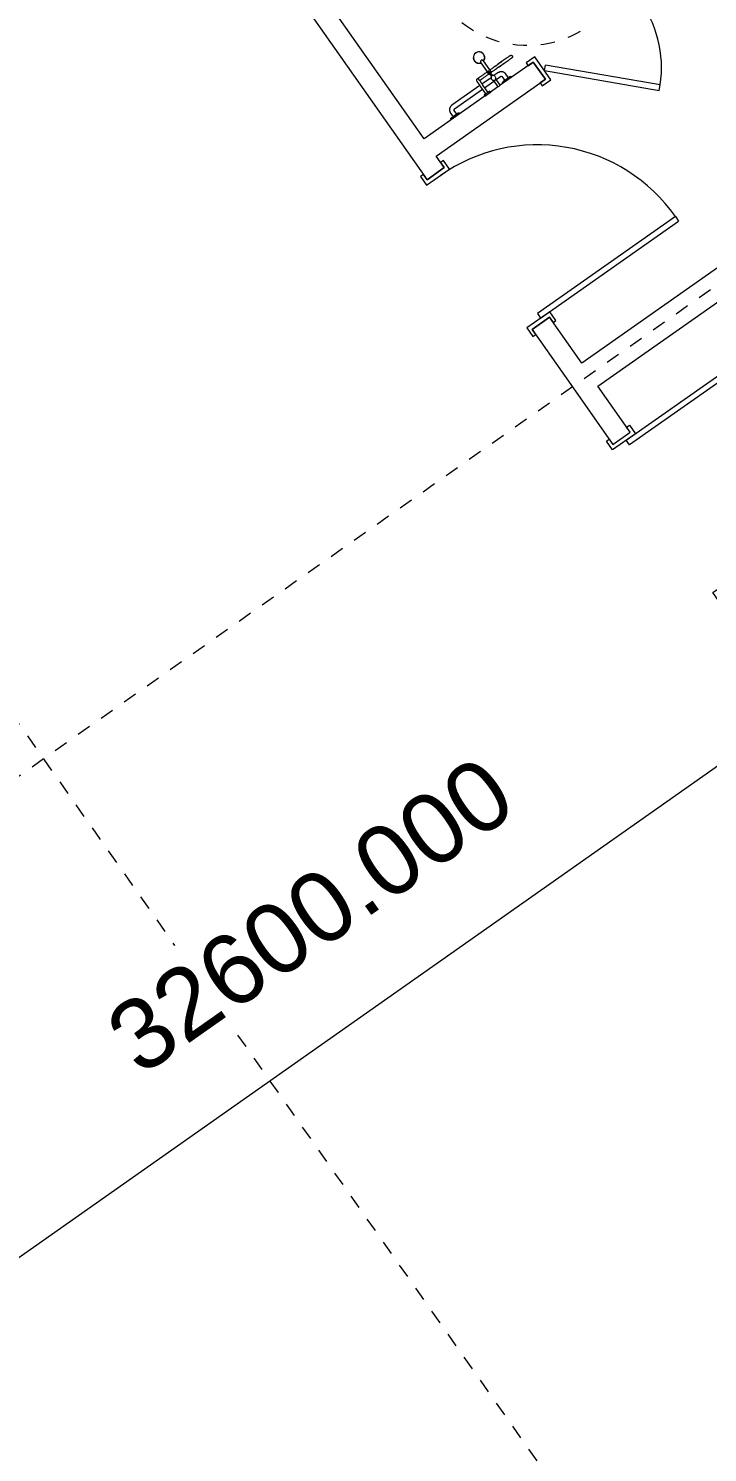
# Model space of a CAD drawing. Extents: x 274235 to 276654, y 142848 to 144425.
# Drawn here: x 276129.47 to 276134.3, y 143167.59 to 143177.71 of the extents above; entities that cross this region are included whole.
import ezdxf

# ---------------------------------------------------------------- set-up
doc = ezdxf.new("R2010")
doc.units = 0
doc.header["$LTSCALE"] = 1.5
doc.linetypes.add('ACM-G-CENTER', pattern=[50.8, 31.75, -6.35, 6.35, -6.35])
doc.linetypes.add('Hidden 1_16_', pattern=[2.38125, 1.5875, -0.79375])
doc.layers.get('0').update_dxf_attribs({"linetype": 'CONTINUOUS', "lineweight": 0})
for name, color, linetype, lineweight in [('_ACM-A-ANNO-DIMS', 7, 'CONTINUOUS', 5), ('_ACM-A-ANNO-DIMS-200', 7, 'CONTINUOUS', 5), ('_ACM-A-DETL', 7, 'CONTINUOUS', 5), ('_ACM-A-DOOR', 1, 'CONTINUOUS', 5), ('_ACM-A-EQPM', 3, 'CONTINUOUS', 5), ('_ACM-A-FLOR-SPCL', 1, 'CONTINUOUS', 5), ('_ACM-A-GRID', 3, 'CONTINUOUS', 5), ('_ACM-A-WALL-FULL', 6, 'CONTINUOUS', 13)]:
    doc.layers.add(name, color=color, linetype=linetype, lineweight=lineweight)
doc.styles.add('Arial', font='arial.ttf', dxfattribs={"height": 750})
doc.styles.add('Arial_1', font='arial.ttf', dxfattribs={"height": 1250})
doc.dimstyles.new('acm_Review_DIMS', dxfattribs={"dimscale": 304.8, "dimtxt": 1275.32425, "dimasz": 4.10105, "dimexe": 4.10105, "dimexo": 2.46063, "dimgap": 3.28084, "dimtad": 1, "dimdec": 3, "dimrnd": 0.001, "dimzin": 0, "dimdsep": 46, "dimtxsty": 'Arial_1', "dimblk1": 'OBLIQUE', "dimblk2": 'OBLIQUE', "dimsah": 1, "dimcen": 0.09, "dimaunit": 1, "dimadec": 4, "dimazin": 0, "dimtfac": 1, "dimtdec": 4, "dimtix": 1, "dimtmove": 0, "dimatfit": 3, "dimfxl": 1, "dimtvp": 1, "dimtfill": 1, "dimtolj": 1, "dimtzin": 0, "dimarcsym": 2})
pattern_1 = [(180, (649.6, -37.229), (-2e-15, -15), [])]

# ---------------------------------------------------------------- blocks, each defined once
blk = doc.blocks.new('ACM_Door-Regular-Single - 1323_1200_ S-2217204-F5_Working')
at = {"layer": '_ACM-A-DOOR'}
for p, q in [((580, 1220), (620, 1219)), ((580, 1220), (580, 20)), ((620, 20), (620, 1219)), ((-620, 100), (-695, 100)), ((-695, 100), (-695, 75)), ((-695, 75), (-650, 75)), ((-650, 75), (-650, -75)), ((-620, -100), (-620, 100)), ((580, 20), (620, 20)), ((695, 100), (620, 100)), ((620, 100), (620, -100)), ((650, -75), (650, 75)), ((650, 75), (695, 75)), ((695, 75), (695, 100)), ((-650, -75), (-695, -75)), ((-695, -75), (-695, -100)), ((-695, -100), (-620, -100)), ((620, -100), (695, -100)), ((695, -75), (650, -75)), ((695, -100), (695, -75))]:
    blk.add_line(p, q, dxfattribs=at)
blk.add_arc((580, 20), 1200, 90, 180, dxfattribs=at)
blk = doc.blocks.new('FP_69-F5_Working')
at = {"layer": '_ACM-A-FLOR-SPCL', "flags": 128}
for points in [[(-79, -27), (-71, -27), (-63, -27), (-55, -27), (-48, -27), (-42, -27), (-35, -27), (-30, -27), (-24, -27), (-20, -27), (-16, -27), (-12, -27), (-9, -27), (-6, -27)], [(-13, -47), (-17, -47), (-21, -47), (-26, -47), (-31, -47), (-37, -47), (-43, -47), (-50, -47), (-57, -47), (-65, -47), (-73, -47), (-79, -47)], [(-4, -27), (-2, -27), (-1, -27), (0, -27), (0, -27)], [(0, -47), (-1, -47), (-2, -47)], [(0, -27), (0, -27), (1, -27), (1, -27), (2, -27), (2, -27), (2, -28), (3, -28), (3, -28), (4, -28), (4, -28), (4, -28), (5, -28), (5, -29), (5, -29), (6, -29), (6, -29), (6, -29), (7, -30), (7, -30), (7, -30), (7, -31), (8, -31), (8, -31), (8, -31), (8, -32), (9, -32), (9, -33), (9, -33), (9, -33), (9, -34), (9, -34), (10, -34), (10, -35), (10, -35), (10, -36), (10, -36), (10, -36), (10, -37), (10, -37), (10, -38), (10, -38), (10, -38), (10, -39), (10, -39), (10, -40), (10, -40), (10, -40), (9, -41), (9, -41), (9, -41), (9, -42), (9, -42), (9, -42), (8, -43), (8, -43), (8, -43), (8, -44), (7, -44), (7, -44), (7, -45), (6, -45), (6, -45), (6, -45), (5, -46), (5, -46), (5, -46), (4, -46), (4, -46), (4, -47), (3, -47), (3, -47), (3, -47), (2, -47), (2, -47), (1, -47), (1, -47), (1, -47), (0, -47), (0, -47)]]:
    blk.add_lwpolyline(points, dxfattribs=at)
blk = doc.blocks.new('FP_70-F5_Working')
at = {"layer": '_ACM-A-FLOR-SPCL'}
for p, q in [((-190, -27), (-190, -27)), ((-190, -47), (-190, -47))]:
    blk.add_line(p, q, dxfattribs=at)
at = {"layer": '_ACM-A-FLOR-SPCL', "flags": 128}
for points in [[(-190, -47), (-190, -47), (-191, -47), (-191, -47), (-192, -47), (-192, -47), (-192, -47), (-193, -47), (-193, -47), (-193, -47), (-194, -46), (-194, -46), (-195, -46), (-195, -46), (-195, -46), (-196, -45), (-196, -45), (-196, -45), (-197, -45), (-197, -44), (-197, -44), (-197, -44), (-198, -44), (-198, -43), (-198, -43), (-198, -43), (-199, -42), (-199, -42), (-199, -42), (-199, -41), (-199, -41), (-199, -40), (-200, -40), (-200, -40), (-200, -39), (-200, -39), (-200, -39), (-200, -38), (-200, -38), (-200, -37), (-200, -37), (-200, -37), (-200, -36), (-200, -36), (-200, -35), (-200, -35), (-200, -35), (-199, -34), (-199, -34), (-199, -33), (-199, -33), (-199, -33), (-199, -32), (-198, -32), (-198, -32), (-198, -31), (-198, -31), (-198, -31), (-197, -30), (-197, -30), (-197, -30), (-196, -30), (-196, -29), (-196, -29), (-195, -29), (-195, -29), (-195, -28), (-194, -28), (-194, -28), (-194, -28), (-193, -28), (-193, -28), (-193, -28), (-192, -27), (-192, -27), (-191, -27), (-191, -27), (-191, -27), (-190, -27), (-190, -27)], [(-79, -27), (-91, -27), (-102, -27), (-112, -27), (-122, -27), (-132, -27), (-140, -27), (-148, -27), (-156, -27), (-162, -27), (-168, -27), (-173, -27), (-178, -27), (-182, -27), (-185, -27), (-187, -27), (-189, -27), (-190, -27), (-190, -27)], [(-190, -47), (-190, -47), (-188, -47), (-187, -47), (-184, -47), (-181, -47), (-177, -47), (-172, -47), (-167, -47), (-160, -47), (-154, -47), (-146, -47), (-138, -47), (-129, -47), (-120, -47), (-109, -47), (-99, -47), (-87, -47), (-79, -47)]]:
    blk.add_lwpolyline(points, dxfattribs=at)
blk = doc.blocks.new('FP_71-F5_Working')
at = {"layer": '_ACM-A-FLOR-SPCL'}
blk.add_line((-45, -47), (-49, -47), dxfattribs=at)
at = {"layer": '_ACM-A-FLOR-SPCL', "flags": 128}
for points in [[(-190, -27), (-189, -27), (-189, -27), (-188, -27), (-187, -27)], [(-187, -47), (-188, -47), (-189, -47), (-190, -47), (-190, -47)], [(-119, -27), (-115, -27), (-109, -27), (-104, -27)], [(-51, -47), (-55, -47), (-61, -47), (-66, -47), (-72, -47), (-78, -47), (-83, -47), (-89, -47), (-94, -47), (-100, -47), (-105, -47), (-110, -47), (-116, -47), (-119, -47)], [(-104, -27), (-99, -27), (-93, -27), (-88, -27), (-82, -27), (-77, -27), (-71, -27), (-65, -27), (-60, -27), (-54, -27), (-48, -27)], [(9, -27), (14, -27), (19, -27), (24, -27), (29, -27), (34, -27), (39, -27), (44, -27), (48, -27), (53, -27), (57, -27), (61, -27), (65, -27), (69, -27), (72, -27), (75, -27), (78, -27), (81, -27), (84, -27), (87, -27), (89, -27), (91, -27)], [(98, -47), (97, -47), (96, -47), (94, -47), (93, -47), (91, -47), (89, -47), (86, -47), (84, -47), (81, -47), (78, -47), (75, -47), (71, -47), (68, -47), (64, -47), (60, -47), (56, -47), (52, -47), (47, -47), (43, -47), (38, -47), (33, -47), (28, -47), (23, -47), (18, -47), (13, -47)], [(108, -31), (108, -32), (109, -32), (109, -33), (109, -33), (109, -33), (109, -34), (109, -34), (110, -34)], [(109, -42), (108, -43), (108, -43), (108, -43)], [(110, -36), (110, -36), (110, -37), (110, -37), (110, -38), (110, -38), (110, -38), (110, -39)]]:
    blk.add_lwpolyline(points, dxfattribs=at)
blk = doc.blocks.new('FP_72-F5_Working')
at = {"layer": '_ACM-A-FLOR-SPCL'}
blk.add_line((110, 13), (110, 77), dxfattribs=at)
blk = doc.blocks.new('FP_73-F5_Working')
at = {"layer": '_ACM-A-FLOR-SPCL'}
blk.add_line((90, 77), (90, 13), dxfattribs=at)
blk = doc.blocks.new('FP_74-F5_Working')
at = {"layer": '_ACM-A-FLOR-SPCL', "flags": 128}
blk.add_lwpolyline([(110, -37), (110, -37), (110, -37), (110, -37), (110, -37), (110, -36), (110, -36), (110, -35), (110, -35), (110, -34), (110, -33), (110, -32), (110, -32), (110, -31), (110, -30), (110, -28), (110, -27), (110, -26), (110, -25), (110, -23), (110, -22), (110, -21), (110, -19), (110, -18), (110, -16), (110, -14), (110, -13), (110, -11), (110, -9), (110, -7), (110, -5), (110, -3), (110, -2), (110, 0), (110, 2), (110, 4), (110, 6), (110, 8), (110, 10), (110, 12), (110, 13)], dxfattribs=at)
blk = doc.blocks.new('FP_75-F5_Working')
at = {"layer": '_ACM-A-FLOR-SPCL', "flags": 128}
blk.add_lwpolyline([(90, 13), (90, 11), (90, 9), (90, 7), (90, 5), (90, 3), (90, 1), (90, -1), (90, -3), (90, -5), (90, -7), (90, -9), (90, -10), (90, -12), (90, -14), (90, -15), (90, -17), (90, -19), (90, -20), (90, -22), (90, -23), (90, -24), (90, -26), (90, -27), (90, -28), (90, -29), (90, -30), (90, -31), (90, -32), (90, -33), (90, -34), (90, -35), (90, -35), (90, -36), (90, -36), (90, -37), (90, -37), (90, -37), (90, -37), (90, -37)], dxfattribs=at)
blk = doc.blocks.new('SHOWER_hand_held - HYTP-020-2091565-F5_Working')
at = {"layer": '_ACM-A-FLOR-SPCL'}
h = blk.add_hatch(dxfattribs=at)
h.set_pattern_fill('FP_67', color=256, style=0, pattern_type=2)
h.set_pattern_definition(pattern_1)
h.paths.add_polyline_path([(5, -29), (1, -27), (5, -29)])
h.paths.add_polyline_path([(8, -34), (5, -38), (8, -39), (8, -34)])
h = blk.add_hatch(dxfattribs=at)
h.set_pattern_fill('FP_67', color=256, style=0, pattern_type=2)
h.set_pattern_definition(pattern_1)
h.paths.add_polyline_path([(110, -35), (108, -35), (106, -39), (109, -36)])
h.paths.add_polyline_path([(108, -43), (97, -44), (105, -46), (107, -43)])
h.paths.add_polyline_path([(92, -32), (91, -34), (91, -39), (92, -37), (92, -32)])
for p, q in [((-10, 85), (-10, 29)), ((-10, 85), (-10, 29)), ((0, 85), (-10, 85)), ((10, 85), (0, 85)), ((10, 29), (10, 85)), ((10, 29), (10, 85)), ((75, 85), (75, 77)), ((125, 85), (75, 85)), ((79, 85), (75, 85)), ((75, 77), (79, 77)), ((75, 77), (125, 77)), ((125, 85), (122, 85)), ((122, 77), (125, 77)), ((125, 77), (125, 85)), ((-13, -47), (-13, -125)), ((-5, -5), (-5, -25)), ((-3, -5), (-5, -5)), ((-5, -25), (-4, -25)), ((5, -5), (3, -5)), ((5, -25), (5, -5)), ((5, -25), (5, -25)), ((12, -125), (12, -47)), ((-40, -166), (-40, -168)), ((40, -168), (40, -166))]:
    blk.add_line(p, q, dxfattribs=at)
at = {"layer": '_ACM-A-FLOR-SPCL', "flags": 128}
for points in [[(0, 34), (-3, 34), (-7, 32), (-9, 30), (-12, 27), (-14, 23), (-15, 19), (-15, 14)], [(-15, 14), (-15, 10), (-14, 6), (-12, 2), (-9, -1), (-7, -4), (-3, -5), (0, -6), (3, -5), (6, -4), (9, -1), (12, 2), (14, 6), (15, 10), (15, 14)], [(15, 14), (15, 18), (14, 22), (12, 26), (11, 29), (8, 31), (6, 33), (3, 34), (0, 34)], [(-13, -37), (-13, -37), (-13, -37), (-13, -38), (-13, -38), (-13, -38), (-13, -39), (-13, -39), (-13, -40), (-13, -40), (-13, -41), (-13, -42), (-13, -42), (-13, -43), (-13, -44), (-13, -45), (-13, -46), (-13, -47)], [(6, -4), (3, -5), (0, -6), (-3, -5), (-7, -4)], [(12, -47), (12, -46), (12, -45), (12, -44), (12, -43), (12, -42), (12, -41), (12, -41), (12, -40), (12, -40), (12, -39), (12, -39), (12, -38), (12, -38), (12, -38), (12, -37), (12, -37), (12, -37)], [(-12, -125), (-14, -125), (-16, -126), (-17, -126), (-18, -127), (-20, -128), (-21, -129), (-23, -129), (-24, -130), (-25, -131), (-26, -132), (-28, -133), (-29, -134), (-30, -136), (-31, -137), (-32, -138), (-33, -139), (-34, -141), (-35, -142), (-35, -143), (-36, -145), (-37, -146), (-38, -148), (-38, -149), (-39, -151), (-39, -152), (-39, -154), (-40, -155), (-40, -157), (-40, -159), (-40, -160), (-40, -162), (-40, -163), (-40, -165), (-40, -167), (-40, -168), (-40, -170), (-39, -171), (-39, -173), (-39, -174), (-38, -176), (-38, -176)], [(38, -176), (38, -174), (39, -173), (39, -171), (40, -170), (40, -168), (40, -167), (40, -165), (40, -163), (40, -162), (40, -160), (40, -159), (40, -157), (40, -156), (39, -154), (39, -152), (39, -151), (38, -149), (38, -148), (37, -146), (36, -145), (36, -143), (35, -142), (34, -141), (33, -139), (32, -138), (31, -137), (30, -136), (29, -135), (28, -133), (26, -132), (25, -131), (24, -130), (23, -129), (21, -129), (20, -128), (18, -127), (17, -126), (16, -126), (14, -125), (13, -125), (12, -125)]]:
    blk.add_lwpolyline(points, dxfattribs=at)
at = {"layer": '_ACM-A-FLOR-SPCL'}
for centre, radius, start, end in [((0, -37), 12.5, 90, 180), ((0, -37), 10, 150, 165), ((0, -37), 12.5, 345, 90), ((0, -37), 10, 345, 15), ((100, -37), 10, 150, 270), ((100, -37), 10, 150, 165), ((100, -37), 10, 195, 255), ((100, -37), 10, 270, 30), ((100, -37), 10, 285, 300), ((100, -37), 10, 315, 360), ((100, -37), 10, 15, 30)]:
    blk.add_arc(centre, radius, start, end, dxfattribs=at)
for centre, major_axis, ratio, start_param, end_param in [((0, -163), (40.4, 0), 0.98191, 1.884315, 3.956446), ((0, -165), (40.2, 0), 0.98191, 2.583183, 4.712389), ((0, -163), (40.4, 0), 0.98191, 3.970057, 4.407122), ((0, -165), (40.2, 0), 0.98191, 1.868721, 1.981054), ((0, -163), (40.4, 0), 0.98191, 4.552178, 4.712389), ((0, -146), (-12.5, 0), 0.707107, 4.712389, 5.057498), ((0, -146), (12.5, 0), 0.707107, 1.225687, 1.570796), ((0, -165), (-40.2, 0), 0.98191, 1.570796, 3.700002), ((0, -163), (-40.4, 0), 0.98191, 1.570796, 1.731007), ((0, -163), (40.4, 0), 0.98191, 5.468331, 7.540463), ((0, -165), (40.2, 0), 0.98191, 1.160539, 1.272871), ((0, -163), (40.4, 0), 0.98191, 5.017656, 5.454721)]:
    blk.add_ellipse(centre, major_axis=major_axis, ratio=ratio, start_param=start_param, end_param=end_param, dxfattribs=at)
for points, knots in [([(-9, 31), (-9, 31), (-9, 31), (-8, 31), (-8, 31), (-8, 32), (-7, 32), (-7, 32), (-7, 32), (-7, 32), (-6, 33), (-6, 33), (-6, 33), (-5, 33), (-5, 34), (-4, 34), (-4, 34), (-3, 34), (-3, 34), (-2, 34), (-1, 34), (0, 34)], [0.6666667, 0.6666667, 0.6666667, 0.6666667, 0.6736111, 0.6805556, 0.6944444, 0.7222222, 0.75, 0.7638889, 0.7708333, 0.7777778, 0.7847222, 0.7916667, 0.8055556, 0.8333333, 0.8611111, 0.875, 0.8888889, 0.9027778, 0.9166667, 0.9444444, 1, 1, 1, 1]), ([(0, 34), (1, 34), (2, 34), (3, 34), (3, 34), (3, 34), (4, 34)], [0, 0, 0, 0, 0.0555556, 0.0833333, 0.0972222, 0.1111111, 0.1111111, 0.1111111, 0.1111111]), ([(6, 32), (7, 32), (7, 32), (7, 32), (7, 32), (8, 32), (8, 31), (8, 31), (9, 31), (9, 31), (9, 31)], [0.2222222, 0.2222222, 0.2222222, 0.2222222, 0.2291667, 0.2361111, 0.25, 0.2777778, 0.3055556, 0.3194444, 0.3263889, 0.3333333, 0.3333333, 0.3333333, 0.3333333]), ([(-13, -37), (-13, -37), (-12, -34), (-11, -31), (-8, -27), (-4, -25), (-1, -25), (0, -25)], [0.5000495, 0.5000495, 0.5000495, 0.5000495, 0.5555556, 0.6666667, 0.7777778, 0.8888889, 1, 1, 1, 1]), ([(0, -25), (1, -25), (4, -25), (8, -27), (11, -31), (13, -35), (13, -39), (12, -42), (11, -43)], [0, 0, 0, 0, 0.1111111, 0.2222222, 0.3333333, 0.4444444, 0.5555556, 0.64452, 0.64452, 0.64452, 0.64452]), ([(-12, -126), (-12, -126), (-12, -127), (-12, -128), (-11, -129), (-11, -130), (-11, -130), (-11, -131), (-10, -131), (-10, -131), (-10, -132), (-10, -132), (-9, -133), (-9, -134), (-8, -134), (-7, -135), (-6, -135), (-5, -135)], [0, 0, 0, 0, 0.125, 0.25, 0.3125, 0.375, 0.4375, 0.46875, 0.5, 0.53125, 0.5625, 0.625, 0.6875, 0.75, 0.8125, 0.875, 1, 1, 1, 1]), ([(-5, -135), (-5, -136), (-5, -136), (-5, -136), (-5, -136), (-5, -136), (-4, -136), (-4, -136), (-4, -136), (-4, -136), (-4, -137), (-4, -137), (-4, -137), (-4, -137), (-4, -137), (-4, -137), (-4, -138), (-4, -138)], [0, 0, 0, 0, 0.166667, 0.25, 0.291667, 0.333333, 0.375, 0.416667, 0.5, 0.583333, 0.625, 0.666667, 0.708333, 0.75, 0.833333, 0.916667, 1, 1, 1, 1]), ([(4, -138), (4, -138), (4, -137), (4, -137), (4, -137), (4, -137), (4, -137), (4, -137), (4, -136), (4, -136), (4, -136), (4, -136), (5, -136), (5, -136), (5, -136), (5, -136), (5, -136), (5, -135)], [0, 0, 0, 0, 0.083333, 0.166667, 0.25, 0.291667, 0.333333, 0.375, 0.416667, 0.5, 0.583333, 0.625, 0.666667, 0.708333, 0.75, 0.833333, 1, 1, 1, 1]), ([(5, -135), (6, -135), (7, -135), (8, -134), (9, -134), (9, -133), (10, -132), (10, -132), (10, -131), (10, -131), (11, -131), (11, -130), (11, -130), (11, -129), (12, -128), (12, -127), (12, -126), (12, -126)], [0, 0, 0, 0, 0.125, 0.1875, 0.25, 0.3125, 0.375, 0.4375, 0.46875, 0.5, 0.53125, 0.5625, 0.625, 0.6875, 0.75, 0.875, 1, 1, 1, 1])]:
    blk.add_open_spline(points, degree=3, knots=knots, dxfattribs=at)
for points in [[(-12, -48), (-13, -47), (-13, -45), (-11, -42), (-8, -39), (-4, -38), (-1, -37), (0, -37)], [(-3, -5), (-3, -5), (-2, -5), (-1, -6), (0, -6), (0, -6)], [(0, -6), (0, -6), (-1, -6), (-2, -5), (-3, -5), (-3, -5)], [(0, -25), (0, -25), (-1, -25), (-2, -25), (-2, -25)], [(-2, -25), (-2, -25), (-2, -25), (-1, -25)], [(0, -6), (0, -6), (1, -6), (2, -5), (3, -5), (3, -5)], [(3, -5), (3, -5), (2, -5), (1, -6), (0, -6), (0, -6)], [(2, -25), (2, -25), (1, -25), (0, -25), (0, -25)], [(0, -37), (1, -37), (4, -38), (8, -39), (11, -42), (13, -45), (13, -47), (12, -48)], [(1, -25), (2, -25), (2, -25), (2, -25)], [(-12, -125), (-13, -125), (-13, -125), (-12, -125)], [(-12, -125), (-12, -125), (-12, -125), (-12, -125)], [(-12, -125), (-12, -125), (-12, -125), (-12, -125), (-12, -126)], [(-4, -138), (-4, -138), (-3, -138), (-2, -138)], [(2, -138), (3, -138), (4, -138), (4, -138)], [(12, -126), (12, -125), (12, -125), (12, -125), (12, -125)], [(12, -125), (12, -125), (12, -125), (12, -125)], [(12, -125), (12, -125), (12, -125), (12, -125)]]:
    blk.add_open_spline(points, degree=3, dxfattribs=at)
for name in ['FP_73-F5_Working', 'FP_75-F5_Working', 'FP_72-F5_Working', 'FP_74-F5_Working', 'FP_70-F5_Working', 'FP_71-F5_Working', 'FP_69-F5_Working']:
    blk.add_blockref(name, (0, 0), dxfattribs=at)
blk = doc.blocks.new('GRAB_RAIL_horiz - FIRT-003-2091566-F5_Working')
at = {"layer": '_ACM-A-EQPM'}
for p, q in [((-37, 5), (-37, 0)), ((-16, 41), (-16, 10)), ((-16, 10), (16, 10)), ((-16, 10), (-15, 10)), ((15, 10), (16, 10)), ((16, 10), (16, 41)), ((269, 82), (25, 82)), ((25, 50), (269, 50)), ((37, 0), (37, 5)), ((365, 82), (286, 82)), ((286, 50), (368, 50)), ((387, 50), (425, 50)), ((425, 82), (390, 82)), ((413, 5), (413, 0)), ((434, 41), (434, 10)), ((434, 10), (435, 10)), ((434, 10), (466, 10)), ((465, 10), (466, 10)), ((466, 10), (466, 41)), ((487, 0), (487, 5))]:
    blk.add_line(p, q, dxfattribs=at)
at = {"layer": '_ACM-A-EQPM', "flags": 128}
for points in [[(-37, 5), (-37, 5), (-37, 5), (-37, 6), (-37, 6), (-37, 6), (-37, 6), (-37, 6), (-37, 7), (-37, 7), (-37, 7), (-37, 7), (-37, 7), (-37, 7), (-37, 8), (-37, 8), (-37, 8), (-36, 8), (-36, 8), (-36, 8), (-36, 9), (-36, 9), (-36, 9), (-36, 9), (-35, 9), (-35, 9), (-35, 9), (-35, 9), (-35, 10), (-34, 10), (-34, 10), (-34, 10), (-34, 10), (-34, 10), (-34, 10), (-33, 10), (-33, 10), (-33, 10), (-33, 10), (-33, 10), (-32, 10)], [(-32, 10), (-32, 10), (-32, 10), (-32, 10), (-32, 10), (-32, 10), (-32, 10), (-31, 10), (-31, 10), (-30, 10), (-30, 10), (-29, 10), (-29, 10), (-28, 10), (-28, 10), (-27, 10), (-26, 10), (-25, 10), (-24, 10), (-24, 10), (-23, 10), (-22, 10), (-21, 10), (-20, 10), (-19, 10), (-18, 10), (-16, 10), (-15, 10)], [(32, 10), (32, 10), (32, 10), (32, 10), (32, 10), (32, 10), (32, 10), (31, 10), (31, 10), (30, 10), (30, 10), (29, 10), (29, 10), (28, 10), (28, 10), (27, 10), (26, 10), (25, 10), (24, 10), (24, 10), (23, 10), (22, 10), (21, 10), (20, 10), (19, 10), (18, 10), (16, 10), (15, 10), (14, 10), (13, 10), (12, 10), (11, 10), (9, 10), (8, 10), (7, 10), (6, 10), (4, 10), (3, 10), (2, 10), (0, 10), (-1, 10), (-2, 10), (-4, 10), (-5, 10), (-6, 10), (-7, 10), (-9, 10), (-10, 10), (-11, 10), (-12, 10), (-14, 10), (-15, 10), (-16, 10), (-17, 10), (-18, 10), (-19, 10), (-20, 10), (-21, 10), (-22, 10), (-23, 10), (-24, 10), (-25, 10), (-26, 10), (-26, 10), (-27, 10), (-28, 10), (-28, 10), (-29, 10), (-30, 10), (-30, 10), (-31, 10), (-31, 10), (-31, 10), (-32, 10), (-32, 10), (-32, 10), (-32, 10), (-32, 10), (-32, 10), (-32, 10)], [(25, 82), (23, 82), (22, 82), (20, 82), (18, 81), (17, 81), (15, 81), (14, 80), (12, 80), (11, 79), (9, 79), (8, 78), (6, 77), (5, 77), (3, 76), (2, 75), (1, 74), (-1, 73), (-2, 72), (-3, 71), (-4, 70), (-6, 68), (-7, 67), (-8, 66), (-9, 65), (-10, 63), (-10, 62), (-11, 60), (-12, 59), (-13, 57), (-13, 56), (-14, 54), (-14, 53), (-15, 51), (-15, 50), (-15, 48), (-16, 46), (-16, 45), (-16, 43), (-16, 41), (-16, 41)], [(16, 41), (16, 41), (16, 42), (16, 42), (16, 42), (16, 43), (16, 43), (16, 43), (16, 44), (17, 44), (17, 45), (17, 45), (17, 45), (17, 45), (17, 46), (18, 46), (18, 46), (18, 47), (18, 47), (18, 47), (19, 47), (19, 48), (19, 48), (20, 48), (20, 48), (20, 49), (20, 49), (21, 49), (21, 49), (21, 49), (22, 49), (22, 50), (22, 50), (23, 50), (23, 50), (23, 50), (24, 50), (24, 50), (25, 50), (25, 50), (25, 50)], [(16, 10), (17, 10), (18, 10), (19, 10), (20, 10), (21, 10), (22, 10), (23, 10), (24, 10), (25, 10), (26, 10), (26, 10), (27, 10), (28, 10), (28, 10), (29, 10), (30, 10), (30, 10), (31, 10), (31, 10), (31, 10), (32, 10), (32, 10), (32, 10), (32, 10), (32, 10), (32, 10), (32, 10)], [(32, 10), (33, 10), (33, 10), (33, 10), (33, 10), (33, 10), (34, 10), (34, 10), (34, 10), (34, 10), (34, 10), (35, 10), (35, 9), (35, 9), (35, 9), (35, 9), (35, 9), (36, 9), (36, 9), (36, 9), (36, 8), (36, 8), (36, 8), (36, 8), (37, 8), (37, 8), (37, 8), (37, 7), (37, 7), (37, 7), (37, 7), (37, 7), (37, 6), (37, 6), (37, 6), (37, 6), (37, 6), (37, 5), (37, 5), (37, 5), (37, 5)], [(413, 5), (413, 5), (413, 5), (413, 6), (413, 6), (413, 6), (413, 6), (413, 6), (413, 7), (413, 7), (413, 7), (413, 7), (413, 7), (413, 7), (413, 8), (413, 8), (413, 8), (414, 8), (414, 8), (414, 8), (414, 9), (414, 9), (414, 9), (414, 9), (415, 9), (415, 9), (415, 9), (415, 9), (415, 10), (416, 10), (416, 10), (416, 10), (416, 10), (416, 10), (416, 10), (417, 10), (417, 10), (417, 10), (417, 10), (417, 10), (418, 10)], [(418, 10), (418, 10), (418, 10), (418, 10), (418, 10), (418, 10), (418, 10), (419, 10), (419, 10), (420, 10), (420, 10), (421, 10), (421, 10), (422, 10), (422, 10), (423, 10), (424, 10), (425, 10), (426, 10), (426, 10), (427, 10), (428, 10), (429, 10), (430, 10), (431, 10), (432, 10), (434, 10), (435, 10)], [(482, 10), (482, 10), (482, 10), (482, 10), (482, 10), (482, 10), (482, 10), (481, 10), (481, 10), (480, 10), (480, 10), (479, 10), (479, 10), (478, 10), (478, 10), (477, 10), (476, 10), (475, 10), (474, 10), (474, 10), (473, 10), (472, 10), (471, 10), (470, 10), (469, 10), (468, 10), (466, 10), (465, 10), (464, 10), (463, 10), (462, 10), (461, 10), (459, 10), (458, 10), (457, 10), (456, 10), (454, 10), (453, 10), (452, 10), (450, 10), (449, 10), (448, 10), (446, 10), (445, 10), (444, 10), (443, 10), (441, 10), (440, 10), (439, 10), (438, 10), (436, 10), (435, 10), (434, 10), (433, 10), (432, 10), (431, 10), (430, 10), (429, 10), (428, 10), (427, 10), (426, 10), (425, 10), (424, 10), (424, 10), (423, 10), (422, 10), (422, 10), (421, 10), (420, 10), (420, 10), (419, 10), (419, 10), (419, 10), (418, 10), (418, 10), (418, 10), (418, 10), (418, 10), (418, 10), (418, 10)], [(466, 41), (466, 43), (466, 44), (466, 46), (465, 48), (465, 49), (465, 51), (464, 52), (464, 54), (463, 55), (463, 57), (462, 58), (461, 60), (461, 61), (460, 63), (459, 64), (458, 65), (457, 67), (456, 68), (455, 69), (454, 70), (452, 72), (451, 73), (450, 74), (449, 75), (447, 76), (446, 76), (444, 77), (443, 78), (441, 79), (440, 79), (438, 80), (437, 80), (435, 81), (434, 81), (432, 81), (430, 82), (429, 82), (427, 82), (425, 82), (425, 82)], [(425, 50), (425, 50), (426, 50), (426, 50), (426, 50), (427, 50), (427, 50), (427, 50), (428, 50), (428, 49), (429, 49), (429, 49), (429, 49), (429, 49), (430, 49), (430, 48), (430, 48), (431, 48), (431, 48), (431, 48), (431, 47), (432, 47), (432, 47), (432, 46), (432, 46), (433, 46), (433, 46), (433, 45), (433, 45), (433, 45), (433, 44), (434, 44), (434, 44), (434, 43), (434, 43), (434, 43), (434, 42), (434, 42), (434, 41), (434, 41), (434, 41)], [(466, 10), (467, 10), (468, 10), (469, 10), (470, 10), (471, 10), (472, 10), (473, 10), (474, 10), (475, 10), (476, 10), (476, 10), (477, 10), (478, 10), (478, 10), (479, 10), (480, 10), (480, 10), (481, 10), (481, 10), (481, 10), (482, 10), (482, 10), (482, 10), (482, 10), (482, 10), (482, 10), (482, 10)], [(482, 10), (483, 10), (483, 10), (483, 10), (483, 10), (483, 10), (484, 10), (484, 10), (484, 10), (484, 10), (484, 10), (485, 10), (485, 9), (485, 9), (485, 9), (485, 9), (485, 9), (486, 9), (486, 9), (486, 9), (486, 8), (486, 8), (486, 8), (486, 8), (487, 8), (487, 8), (487, 8), (487, 7), (487, 7), (487, 7), (487, 7), (487, 7), (487, 6), (487, 6), (487, 6), (487, 6), (487, 6), (487, 5), (487, 5), (487, 5), (487, 5)]]:
    blk.add_lwpolyline(points, dxfattribs=at)
blk = doc.blocks.new('ACM_Door-Regular-Single-45D - 0923_800_ S-45-2487939-F5_Working')
at = {"layer": '_ACM-A-DOOR'}
for p, q in [((-194, 577), (392, -8)), ((420, 20), (-165, 605)), ((-420, 100), (-495, 100)), ((-495, 100), (-495, 75)), ((-495, 75), (-450, 75)), ((-450, 75), (-450, -75)), ((-420, -100), (-420, 100)), ((420, 20), (392, -8)), ((495, 100), (420, 100)), ((420, 100), (420, -100)), ((450, -75), (450, 75)), ((450, 75), (495, 75)), ((495, 75), (495, 100)), ((-450, -75), (-495, -75)), ((-495, -75), (-495, -100)), ((-495, -100), (-420, -100)), ((420, -100), (495, -100)), ((495, -75), (450, -75)), ((495, -100), (495, -75))]:
    blk.add_line(p, q, dxfattribs=at)
blk.add_arc((380, 20), 800, 132.9739, 180, dxfattribs=at)
blk = doc.blocks.new('ACM_Door-Regular-Single - 1323_1200_ S-2217205-F5_Working')
at = {"layer": '_ACM-A-DOOR'}
for p, q in [((-695, 100), (-620, 100)), ((-695, 75), (-695, 100)), ((-650, 75), (-695, 75)), ((-650, -75), (-650, 75)), ((-620, 100), (-620, -100)), ((620, 100), (695, 100)), ((620, -100), (620, 100)), ((650, 75), (650, -75)), ((695, 75), (650, 75)), ((695, 100), (695, 75)), ((-695, -75), (-650, -75)), ((-695, -100), (-695, -75)), ((-620, -100), (-695, -100)), ((580, -1220), (580, -20)), ((580, -20), (620, -20)), ((620, -20), (620, -1219)), ((695, -100), (620, -100)), ((650, -75), (695, -75)), ((695, -75), (695, -100)), ((580, -1220), (620, -1219))]:
    blk.add_line(p, q, dxfattribs=at)
blk.add_arc((580, -20), 1200, 180, 270, dxfattribs=at)
blk = doc.blocks.new('DIMBLOCK1-F5_Working')
at = {"layer": '_ACM-A-ANNO-DIMS-200', "lineweight": 35, "transparency": 16777216}
for points in [[(884611, 757135), (884611, 757489), (884611, 756782)], [(861560, 734083), (861560, 734437), (861560, 733730)]]:
    blk.add_hatch(color=256, dxfattribs=at).paths.add_polyline_path(points)
for p, q in [((884611, 757135), (884611, 757489)), ((884611, 757489), (884611, 756782)), ((884611, 756782), (884611, 757135)), ((861560, 734083), (861560, 734437)), ((861560, 734437), (861560, 733730)), ((861560, 733730), (861560, 734083))]:
    blk.add_line(p, q, dxfattribs=at)
at = {"layer": '_ACM-A-ANNO-DIMS-200', "transparency": 16777216}
for p, q in [((861560, 734083), (884611, 757135)), ((884611, 757135), (884573, 757173)), ((884611, 757135), (884965, 756782)), ((861560, 734083), (861522, 734121)), ((861560, 734083), (861913, 733730))]:
    blk.add_line(p, q, dxfattribs=at)
at = {"layer": '_ACM-A-ANNO-DIMS-200', "color": 0, "transparency": 16777216, "insert": (871186, 745194), "char_height": 500, "width": 3927.21, "attachment_point": 1, "rotation": 45, "line_spacing_factor": 0.941778, "style": 'Arial', "bg_fill": 3, "box_fill_scale": 1.25, "bg_fill_color": 256, "bg_fill_true_color": 13158600, "bg_fill_transparency": 0}
blk.add_mtext('32600.000', dxfattribs=at)
blk = doc.blocks.new('_Oblique')
at = {"color": 0, "linetype": 'ByBlock', "lineweight": -2}
blk.add_line((-0.5, -0.5), (0.5, 0.5), dxfattribs=at)
blk = doc.blocks.new('5f0512')
at = {"layer": '_ACM-A-DETL', "linetype": 'Hidden 1_16_'}
blk.add_arc((-127341.7258, 22874.8888), 750, 195.50621974, 315, dxfattribs=at)
at = {"layer": '_ACM-A-GRID', "linetype": 'ACM-G-CENTER'}
for p, q in [((-165371.2764, 52184.4804), (-111914.0039, -1272.7921)), ((-119975.0212, 26304.3723), (-140339.6965, 5939.697))]:
    blk.add_line(p, q, dxfattribs=at)
at = {"layer": '_ACM-A-WALL-FULL', "lineweight": 18}
for p, q in [((-119868.9551, 26551.8596), (-126445.0482, 19975.7666)), ((-126303.6269, 19834.3452), (-119727.5338, 26410.4383)), ((-131147.3083, 24465.8946), (-127753.1957, 21071.782)), ((-127823.9064, 21354.6248), (-128566.3685, 22097.0869)), ((-127152.1549, 22026.3762), (-127355.6891, 21822.8421)), ((-127046.0889, 21920.3102), (-127152.1549, 22026.3762)), ((-127717.8404, 21248.5587), (-127046.0889, 21920.3102)), ((-127369.3493, 21809.1818), (-127418.2234, 21760.3078)), ((-127448.842, 21729.6891), (-127823.9064, 21354.6248)), ((-127753.1957, 21071.782), (-127647.1297, 21177.8481)), ((-127647.1297, 21177.8481), (-127717.8404, 21248.5587)), ((-126727.8909, 20258.6092), (-126833.9569, 20152.5432)), ((-126445.0482, 19975.7666), (-126727.8909, 20258.6092)), ((-126833.9569, 20152.5432), (-126551.1142, 19869.7006)), ((-126551.1142, 19869.7006), (-126126.8501, 19445.4365)), ((-126020.7841, 19551.5025), (-126303.6269, 19834.3452)), ((-126126.8501, 19445.4365), (-126020.7841, 19551.5025))]:
    blk.add_line(p, q, dxfattribs=at)
at = {"layer": '_ACM-A-DOOR'}
for name, p, rotation in [('ACM_Door-Regular-Single-45D - 0923_800_ S-45-2487939-F5_Working', (-126780.9239, 22291.5412), 225.0000000000062), ('ACM_Door-Regular-Single - 1323_1200_ S-2217204-F5_Working', (-127240.5433, 20665.1956), 315.0000000000064), ('ACM_Door-Regular-Single - 1323_1200_ S-2217205-F5_Working', (-125614.1977, 19038.8501), 135.0000000000064)]:
    blk.add_blockref(name, p, dxfattribs=dict(at, rotation=rotation))
at = {"layer": '_ACM-A-EQPM', "rotation": 45.00000000000239}
blk.add_blockref('GRAB_RAIL_horiz - FIRT-003-2091566-F5_Working', (-127629.452, 21549.0791), dxfattribs=at)
at = {"layer": '_ACM-A-FLOR-SPCL', "rotation": 225.000000000002}
blk.add_blockref('SHOWER_hand_held - HYTP-020-2091565-F5_Working', (-127422.5286, 21876.0213), dxfattribs=at)
at = {"layer": '_ACM-A-ANNO-DIMS'}
dim = blk.add_linear_dim(base=(-115592.9267, 26730.6039), p1=(-138894.6077, 3928.9228), p2=(-115842.9267, 26980.6039), angle=45, dimstyle='acm_Review_DIMS', override={"dimpost": '<>', "dimfxl": 32600}, dxfattribs=at)
dim.commit()
dim.dimension.update_dxf_attribs({"geometry": 'DIMBLOCK1-F5_Working', "text_midpoint": (-127582.2453, 15668.2415), "insert": (-1000204.1235, -730404.5654)})

msp = doc.modelspace()

# ---------------------------------------------------------------- block references
at = {"xscale": 0.0009999999999999994, "yscale": 0.001, "zscale": 0.001, "rotation": 350.1075696352769}
msp.add_blockref('5f0512', (276254.538, 143133.932), dxfattribs=at)

doc.saveas('drawing.dxf')
